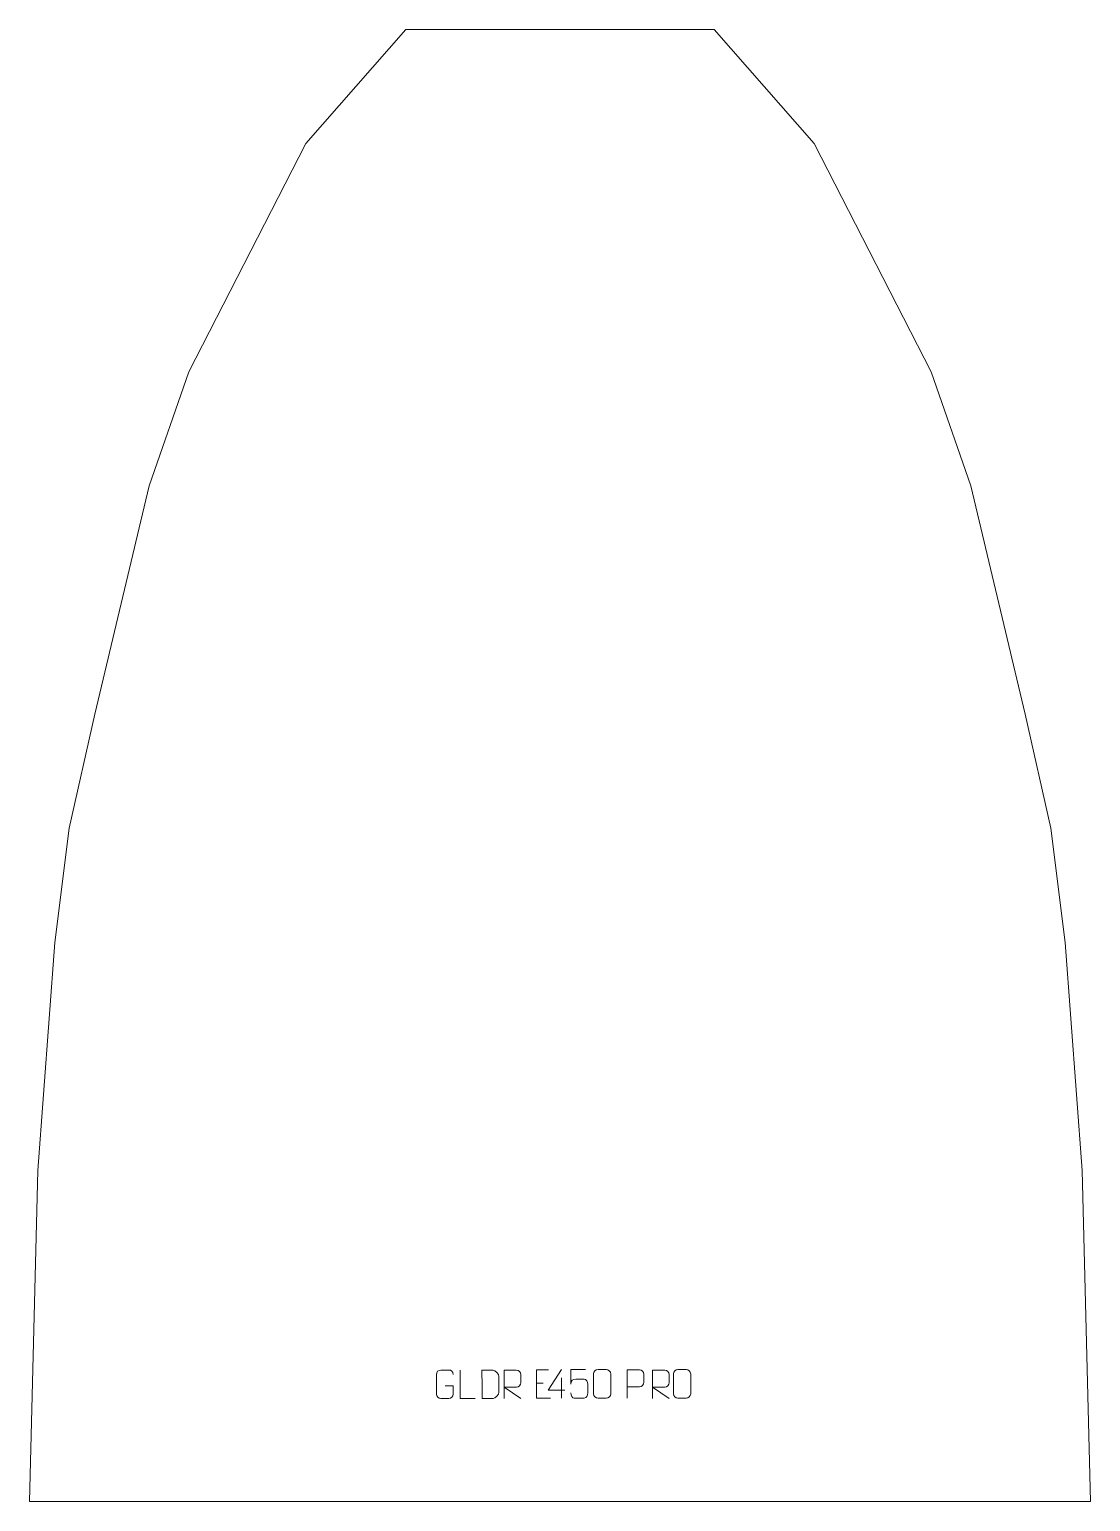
# Model space of a CAD drawing. Header units: millimetres. Extents: x -460 to 469, y 494 to 1784.
import ezdxf

# ---------------------------------------------------------------- set-up
doc = ezdxf.new("R2010")
doc.units = ezdxf.units.MM
doc.header["$MEASUREMENT"] = 0
doc.layers.add('layer 1', color=7, linetype='Continuous')

msp = doc.modelspace()

# ---------------------------------------------------------------- linework, layer by layer
at = {"layer": 'layer 1', "color": 242, "lineweight": 9}
msp.add_open_spline([(-130.4816, 1784.0237), (-130.4816, 1784.0237), (139.5189, 1784.0237), (139.5189, 1784.0237), (139.5189, 1784.0237), (139.5189, 1784.0237), (227.0186, 1684.0237), (227.0186, 1684.0237), (227.0186, 1684.0237), (227.0186, 1684.0237), (329.5181, 1484.0238), (329.5181, 1484.0238), (329.5181, 1484.0238), (329.5181, 1484.0238), (364.5186, 1384.0239), (364.5186, 1384.0239), (364.5186, 1384.0239), (364.5186, 1384.0239), (412.0183, 1184.024), (412.0183, 1184.024), (412.0183, 1184.024), (412.0183, 1184.024), (434.518, 1084.024), (434.518, 1084.024), (434.518, 1084.024), (434.518, 1084.024), (447.0183, 984.0241), (447.0183, 984.0241), (447.0183, 984.0241), (447.0183, 984.0241), (462.0186, 784.0242), (462.0186, 784.0242), (462.0186, 784.0242), (462.0186, 784.0242), (469.2688, 494.0247), (469.2688, 494.0247), (469.2688, 494.0247), (469.2688, 494.0247), (-460.2315, 494.0247), (-460.2315, 494.0247), (-460.2315, 494.0247), (-460.2315, 494.0247), (-452.9817, 784.0242), (-452.9817, 784.0242), (-452.9817, 784.0242), (-452.9817, 784.0242), (-437.981, 984.0241), (-437.981, 984.0241), (-437.981, 984.0241), (-437.981, 984.0241), (-425.4807, 1084.024), (-425.4807, 1084.024), (-425.4807, 1084.024), (-425.4807, 1084.024), (-402.9809, 1184.024), (-402.9809, 1184.024), (-402.9809, 1184.024), (-402.9809, 1184.024), (-355.4813, 1384.0239), (-355.4813, 1384.0239), (-355.4813, 1384.0239), (-355.4813, 1384.0239), (-320.4812, 1484.0238), (-320.4812, 1484.0238), (-320.4812, 1484.0238), (-320.4812, 1484.0238), (-217.9813, 1684.0237), (-217.9813, 1684.0237), (-217.9813, 1684.0237), (-217.9813, 1684.0237), (-130.4816, 1784.0237), (-130.4816, 1784.0237)], degree=3, knots=[0, 0, 0, 0, 0.052631579, 0.052631579, 0.052631579, 0.052631579, 0.105263158, 0.105263158, 0.105263158, 0.105263158, 0.157894737, 0.157894737, 0.157894737, 0.157894737, 0.210526316, 0.210526316, 0.210526316, 0.210526316, 0.263157895, 0.263157895, 0.263157895, 0.263157895, 0.315789474, 0.315789474, 0.315789474, 0.315789474, 0.368421053, 0.368421053, 0.368421053, 0.368421053, 0.421052632, 0.421052632, 0.421052632, 0.421052632, 0.473684211, 0.473684211, 0.473684211, 0.473684211, 0.526315789, 0.526315789, 0.526315789, 0.526315789, 0.578947368, 0.578947368, 0.578947368, 0.578947368, 0.631578947, 0.631578947, 0.631578947, 0.631578947, 0.684210526, 0.684210526, 0.684210526, 0.684210526, 0.736842105, 0.736842105, 0.736842105, 0.736842105, 0.789473684, 0.789473684, 0.789473684, 0.789473684, 0.842105263, 0.842105263, 0.842105263, 0.842105263, 0.894736842, 0.894736842, 0.894736842, 0.894736842, 1, 1, 1, 1], dxfattribs=at)
at = {"layer": 'layer 1', "color": 250, "lineweight": 9}
for points, knots in [([(-96.1171, 595.32), (-96.1171, 595.32), (-88.949, 595.32), (-88.949, 595.32), (-88.949, 595.32), (-88.949, 595.32), (-88.949, 588.1519), (-88.949, 588.1519), (-88.949, 588.1519), (-89.0887, 585.8285), (-90.7659, 584.3489), (-92.9137, 584.3381), (-92.9137, 584.3381), (-95.2455, 584.3385), (-97.5775, 584.3385), (-99.909, 584.3381), (-99.909, 584.3381), (-101.8339, 584.2327), (-103.8061, 586.1172), (-103.7949, 588.1345), (-103.7949, 588.1345), (-103.7945, 593.9046), (-103.7945, 599.6743), (-103.7949, 605.4436), (-103.7949, 605.4436), (-103.7907, 607.5817), (-102.0439, 609.3009), (-99.8916, 609.2875), (-99.8916, 609.2875), (-97.5659, 609.2875), (-95.2398, 609.2875), (-92.9137, 609.2875), (-92.9137, 609.2875), (-90.967, 609.3229), (-88.9756, 607.8314), (-88.949, 605.3937)], [0, 0, 0, 0, 0.1, 0.1, 0.1, 0.1, 0.2, 0.2, 0.2, 0.2, 0.3, 0.3, 0.3, 0.3, 0.4, 0.4, 0.4, 0.4, 0.5, 0.5, 0.5, 0.5, 0.6, 0.6, 0.6, 0.6, 0.7, 0.7, 0.7, 0.7, 0.8, 0.8, 0.8, 0.8, 1, 1, 1, 1]), ([(-69.8975, 584.3342), (-69.8975, 584.3342), (-82.8466, 584.3342), (-82.8466, 584.3342), (-82.8466, 584.3342), (-82.8466, 584.3342), (-82.8466, 609.2878), (-82.8466, 609.2878)], [0, 0, 0, 0, 0.333333333, 0.333333333, 0.333333333, 0.333333333, 1, 1, 1, 1]), ([(-63.7642, 584.3274), (-61.4324, 584.3278), (-56.4822, 584.3038), (-54.1507, 584.3035), (-54.1507, 584.3035), (-52.2257, 584.1981), (-48.9071, 587.7397), (-48.9183, 589.757), (-48.9183, 589.757), (-48.9187, 595.5271), (-48.9187, 597.6968), (-48.9183, 603.4661), (-48.9183, 603.4661), (-48.9226, 605.6042), (-52.2971, 609.2643), (-54.4495, 609.2508), (-54.4495, 609.2508), (-56.7752, 609.2508), (-61.4995, 609.2508), (-63.8256, 609.2508), (-63.8256, 609.2508), (-63.8252, 603.5039), (-63.7639, 590.0747), (-63.7642, 584.3274)], [0, 0, 0, 0, 0.142857143, 0.142857143, 0.142857143, 0.142857143, 0.285714286, 0.285714286, 0.285714286, 0.285714286, 0.428571429, 0.428571429, 0.428571429, 0.428571429, 0.571428571, 0.571428571, 0.571428571, 0.571428571, 0.714285714, 0.714285714, 0.714285714, 0.714285714, 1, 1, 1, 1]), ([(-44.535, 584.2279), (-44.535, 584.2279), (-44.535, 609.1814), (-44.535, 609.1814), (-44.535, 609.1814), (-40.9402, 609.1814), (-37.3447, 609.1814), (-33.7495, 609.1814), (-33.7495, 609.1814), (-31.4242, 609.1437), (-29.8669, 607.6537), (-29.871, 605.2873), (-29.871, 605.2873), (-29.8714, 603.2518), (-29.8714, 600.1924), (-29.871, 598.1564), (-29.871, 598.1564), (-29.8775, 596.2809), (-31.6898, 594.3391), (-33.6993, 594.32), (-33.6993, 594.32), (-33.6993, 594.32), (-44.535, 594.32), (-44.535, 594.32), (-44.535, 594.32), (-44.535, 594.32), (-29.8803, 584.2279), (-29.8803, 584.2279)], [0, 0, 0, 0, 0.125, 0.125, 0.125, 0.125, 0.25, 0.25, 0.25, 0.25, 0.375, 0.375, 0.375, 0.375, 0.5, 0.5, 0.5, 0.5, 0.625, 0.625, 0.625, 0.625, 0.75, 0.75, 0.75, 0.75, 1, 1, 1, 1]), ([(-5.4761, 609.57), (-5.4761, 609.57), (-15.9821, 609.57), (-15.9821, 609.57), (-15.9821, 609.57), (-15.9821, 609.57), (-15.9821, 584.6164), (-15.9821, 584.6164), (-15.9821, 584.6164), (-15.9821, 584.6164), (-3.8506, 584.6164), (-3.8506, 584.6164)], [0, 0, 0, 0, 0.25, 0.25, 0.25, 0.25, 0.5, 0.5, 0.5, 0.5, 1, 1, 1, 1]), ([(8.8628, 591.5739), (8.8628, 591.5739), (-5.9589, 591.5739), (-5.9589, 591.5739), (-5.9589, 591.5739), (-5.9589, 591.5739), (5.9187, 609.6444), (5.9187, 609.6444)], [0, 0, 0, 0, 0.333333333, 0.333333333, 0.333333333, 0.333333333, 1, 1, 1, 1]), ([(26.8461, 609.6121), (26.8461, 609.6121), (13.9944, 609.6121), (13.9944, 609.6121), (13.9944, 609.6121), (13.9947, 605.3815), (13.9947, 601.1506), (13.9944, 596.9194), (13.9944, 596.9194), (13.9941, 600.2295), (15.6251, 601.3013), (18.4371, 601.3618), (18.4371, 601.3618), (20.8767, 601.3621), (23.3162, 601.3621), (25.7554, 601.3618), (25.7554, 601.3618), (27.4052, 601.3686), (28.8801, 598.9881), (28.9086, 596.9194), (28.9086, 596.9194), (28.9083, 594.3321), (28.9083, 591.7445), (28.9086, 589.1568), (28.9086, 589.1568), (28.9548, 587.1974), (27.4554, 584.7611), (25.8295, 584.7026), (25.8295, 584.7026), (23.873, 584.7029), (18.978, 584.7029), (17.021, 584.7026), (17.021, 584.7026), (15.1755, 584.6938), (14.0684, 586.6586), (14.0476, 589.2097)], [0, 0, 0, 0, 0.1, 0.1, 0.1, 0.1, 0.2, 0.2, 0.2, 0.2, 0.3, 0.3, 0.3, 0.3, 0.4, 0.4, 0.4, 0.4, 0.5, 0.5, 0.5, 0.5, 0.6, 0.6, 0.6, 0.6, 0.7, 0.7, 0.7, 0.7, 0.8, 0.8, 0.8, 0.8, 1, 1, 1, 1]), ([(37.8713, 609.6566), (40.2374, 609.6566), (42.6039, 609.6566), (44.9704, 609.6566), (44.9704, 609.6566), (46.9509, 609.6922), (48.9769, 608.1979), (49.004, 605.7558), (49.004, 605.7558), (49.0036, 599.9984), (49.0036, 594.2406), (49.004, 588.4824), (49.004, 588.4824), (48.8619, 586.1548), (47.1555, 584.6725), (44.9704, 584.6617), (44.9704, 584.6617), (42.598, 584.6621), (40.2256, 584.6621), (37.8536, 584.6617), (37.8536, 584.6617), (35.8951, 584.5561), (33.8887, 586.444), (33.9001, 588.465), (33.9001, 588.465), (33.9005, 594.2456), (33.9005, 600.0259), (33.9001, 605.8057), (33.9001, 605.8057), (33.9044, 607.9477), (35.6815, 609.6702), (37.8713, 609.6566)], [0, 0, 0, 0, 0.111111111, 0.111111111, 0.111111111, 0.111111111, 0.222222222, 0.222222222, 0.222222222, 0.222222222, 0.333333333, 0.333333333, 0.333333333, 0.333333333, 0.444444444, 0.444444444, 0.444444444, 0.444444444, 0.555555556, 0.555555556, 0.555555556, 0.555555556, 0.666666667, 0.666666667, 0.666666667, 0.666666667, 0.777777778, 0.777777778, 0.777777778, 0.777777778, 1, 1, 1, 1]), ([(63.2531, 584.5026), (63.2531, 584.5026), (63.2531, 609.4562), (63.2531, 609.4562), (63.2531, 609.4562), (66.8481, 609.4562), (70.4434, 609.4562), (74.0388, 609.4562), (74.0388, 609.4562), (76.364, 609.4183), (77.9214, 607.9282), (77.9172, 605.5621), (77.9172, 605.5621), (77.9168, 603.5264), (77.9168, 600.4671), (77.9172, 598.4311), (77.9172, 598.4311), (77.9107, 596.5557), (76.0985, 594.6138), (74.0889, 594.5947), (74.0889, 594.5947), (74.0889, 594.5947), (63.2531, 594.5947), (63.2531, 594.5947)], [0, 0, 0, 0, 0.142857143, 0.142857143, 0.142857143, 0.142857143, 0.285714286, 0.285714286, 0.285714286, 0.285714286, 0.428571429, 0.428571429, 0.428571429, 0.428571429, 0.571428571, 0.571428571, 0.571428571, 0.571428571, 0.714285714, 0.714285714, 0.714285714, 0.714285714, 1, 1, 1, 1]), ([(85.465, 584.2279), (85.465, 584.2279), (85.465, 609.1814), (85.465, 609.1814), (85.465, 609.1814), (89.0598, 609.1814), (92.6553, 609.1814), (96.2505, 609.1814), (96.2505, 609.1814), (98.5758, 609.1437), (100.1331, 607.6537), (100.129, 605.2873), (100.129, 605.2873), (100.1286, 603.2518), (100.1286, 600.1924), (100.129, 598.1564), (100.129, 598.1564), (100.1225, 596.2809), (98.3102, 594.3391), (96.3007, 594.32), (96.3007, 594.32), (96.3007, 594.32), (85.465, 594.32), (85.465, 594.32), (85.465, 594.32), (85.465, 594.32), (100.1197, 584.2279), (100.1197, 584.2279)], [0, 0, 0, 0, 0.125, 0.125, 0.125, 0.125, 0.25, 0.25, 0.25, 0.25, 0.375, 0.375, 0.375, 0.375, 0.5, 0.5, 0.5, 0.5, 0.625, 0.625, 0.625, 0.625, 0.75, 0.75, 0.75, 0.75, 1, 1, 1, 1]), ([(107.8713, 609.6566), (110.2374, 609.6566), (112.6039, 609.6566), (114.9704, 609.6566), (114.9704, 609.6566), (116.9509, 609.6922), (118.9769, 608.1979), (119.004, 605.7558), (119.004, 605.7558), (119.0036, 599.9984), (119.0036, 594.2406), (119.004, 588.4824), (119.004, 588.4824), (118.8619, 586.1548), (117.1555, 584.6725), (114.9704, 584.6617), (114.9704, 584.6617), (112.598, 584.6621), (110.2256, 584.6621), (107.8536, 584.6617), (107.8536, 584.6617), (105.8951, 584.5561), (103.8887, 586.444), (103.9001, 588.465), (103.9001, 588.465), (103.9005, 594.2456), (103.9005, 600.0259), (103.9001, 605.8057), (103.9001, 605.8057), (103.9044, 607.9477), (105.6815, 609.6702), (107.8713, 609.6566)], [0, 0, 0, 0, 0.111111111, 0.111111111, 0.111111111, 0.111111111, 0.222222222, 0.222222222, 0.222222222, 0.222222222, 0.333333333, 0.333333333, 0.333333333, 0.333333333, 0.444444444, 0.444444444, 0.444444444, 0.444444444, 0.555555556, 0.555555556, 0.555555556, 0.555555556, 0.666666667, 0.666666667, 0.666666667, 0.666666667, 0.777777778, 0.777777778, 0.777777778, 0.777777778, 1, 1, 1, 1])]:
    msp.add_open_spline(points, degree=3, knots=knots, dxfattribs=at)
for points in [[(-15.9821, 597.6903), (-15.9821, 597.6903), (-10.1325, 597.6903), (-10.1325, 597.6903)], [(5.9187, 602.335), (5.9187, 602.335), (5.9187, 584.6703), (5.9187, 584.6703)]]:
    msp.add_open_spline(points, degree=3, dxfattribs=at)

doc.saveas('drawing.dxf')
